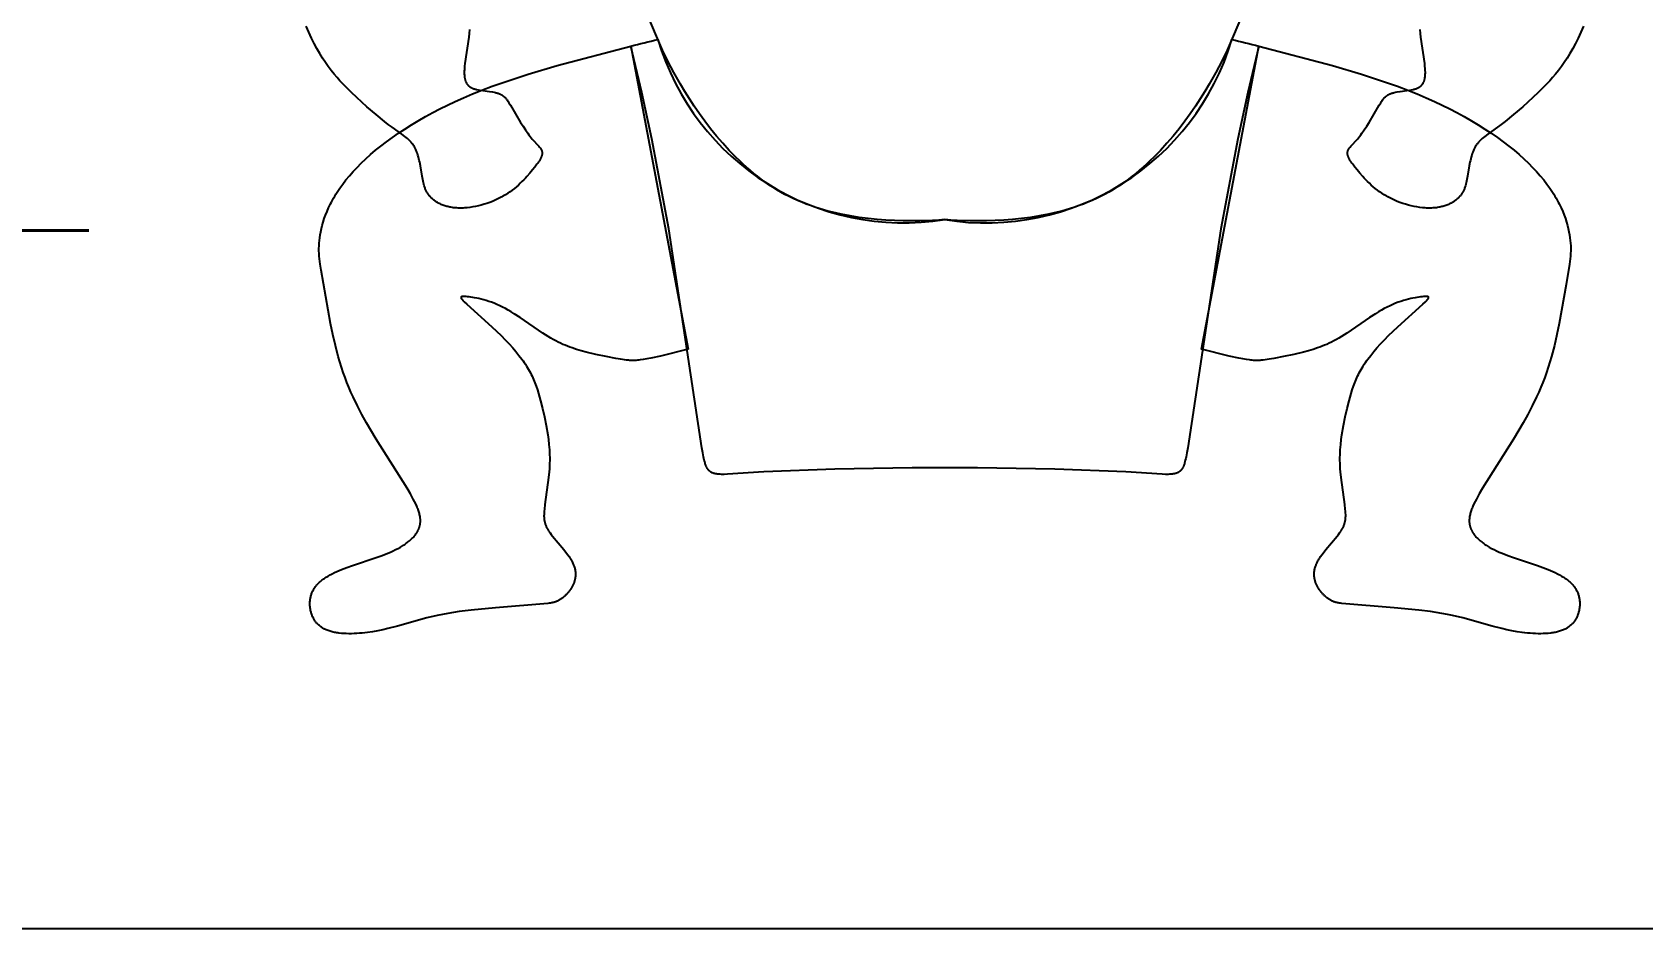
# Model space of a CAD drawing. Extents: x -38 to 99, y -101 to 35.
# Drawn here: x 6.95 to 12.68, y -101 to -97.81 of the extents above; entities that cross this region are included whole.
import ezdxf

# ---------------------------------------------------------------- set-up
doc = ezdxf.new("R2010")
doc.units = 0
doc.layers.add('DEFAULT', color=7, linetype='CONTINUOUS')
doc.layers.add('MASK', color=7, linetype='CONTINUOUS')
doc.styles.add('MTXPL_CONSOLAS', font='txt.shx', dxfattribs={"height": 0.2})

msp = doc.modelspace()

# ---------------------------------------------------------------- linework, layer by layer
at = {"layer": 'DEFAULT'}
msp.add_lwpolyline([(-33, -97), (-33, -100, -0.414214), (-34, -101), (-37, -101, -0.414214), (-38, -100), (-38, -62.5743, -0.414214), (-37, -61.5743), (15.7, -61.5743, -0.414214), (16.7, -62.5743), (16.7, -66, -0.414214), (15.7, -67), (11, -67, 0.414214), (10, -68), (10, -73, 0.414214), (11, -74), (15.7, -74, -0.414214), (16.7, -75), (16.7, -100, -0.414214), (15.7, -101), (-13, -101, -0.414214), (-14, -100), (-14, -97, 0.414214), (-15, -96), (-32, -96, 0.414214)], format="xyb", close=True, dxfattribs=at)
at = {"layer": 'MASK'}
for points in [[(11.322, -97.5904), (11.2028, -97.8691), (11.1838, -97.9083), (11.1628, -97.9486), (11.1394, -97.9903), (11.1239, -98.0163), (11.1074, -98.0427), (11.0899, -98.0693), (11.0714, -98.096), (11.052, -98.1227), (11.0316, -98.1492), (11.0104, -98.1755), (10.9882, -98.2013), (10.9652, -98.2265), (10.9414, -98.251), (10.9291, -98.2629), (10.9167, -98.2746), (10.904, -98.2861), (10.8912, -98.2973), (10.8781, -98.3082), (10.8649, -98.3188), (10.8514, -98.3291), (10.8378, -98.3391), (10.824, -98.3487), (10.81, -98.3579), (10.7958, -98.3668), (10.7814, -98.3753), (10.7668, -98.3833), (10.7521, -98.3909), (10.7372, -98.3982), (10.7222, -98.405), (10.7071, -98.4114), (10.6918, -98.4175), (10.6764, -98.4232), (10.6609, -98.4286), (10.6453, -98.4336), (10.6296, -98.4383), (10.6139, -98.4427), (10.5981, -98.4468), (10.5822, -98.4505), (10.5663, -98.454), (10.5345, -98.4601), (10.5026, -98.4651), (10.4708, -98.4691), (10.4391, -98.4722), (10.4077, -98.4745), (10.3766, -98.4761), (10.3459, -98.477), (10.2861, -98.4771), (10.2412, -98.4758), (10.2193, -98.4747), (10.1975, -98.4731), (10.1758, -98.4747), (10.1538, -98.4758), (10.1089, -98.4771), (10.0492, -98.477), (10.0185, -98.4761), (9.9874, -98.4745), (9.956, -98.4722), (9.9243, -98.4691), (9.8925, -98.4651), (9.8606, -98.4601), (9.8288, -98.454), (9.8129, -98.4505), (9.797, -98.4468), (9.7812, -98.4427), (9.7655, -98.4383), (9.7498, -98.4336), (9.7342, -98.4286), (9.7187, -98.4232), (9.7033, -98.4175), (9.688, -98.4114), (9.6728, -98.405), (9.6578, -98.3982), (9.6429, -98.3909), (9.6282, -98.3833), (9.6137, -98.3753), (9.5993, -98.3668), (9.5851, -98.3579), (9.5711, -98.3487), (9.5573, -98.3391), (9.5436, -98.3291), (9.5302, -98.3188), (9.5169, -98.3082), (9.5039, -98.2973), (9.491, -98.2861), (9.4784, -98.2746), (9.4659, -98.2629), (9.4537, -98.251), (9.4298, -98.2265), (9.4068, -98.2013), (9.3847, -98.1755), (9.3634, -98.1492), (9.3431, -98.1227), (9.3237, -98.096), (9.3052, -98.0693), (9.2877, -98.0427), (9.2712, -98.0163), (9.2556, -97.9903), (9.2322, -97.9486), (9.2112, -97.9083), (9.1923, -97.8691), (9.0731, -97.5904)], [(8.5045, -97.7962), (8.5032, -97.8095), (8.5018, -97.8227), (8.4884, -97.9165), (8.4873, -97.9261), (8.4866, -97.935), (8.4863, -97.9393), (8.4861, -97.9433), (8.486, -97.9472), (8.486, -97.951), (8.4861, -97.9545), (8.4863, -97.958), (8.4866, -97.9613), (8.4869, -97.9644), (8.4873, -97.9674), (8.4876, -97.9689), (8.4878, -97.9703), (8.4881, -97.9717), (8.4884, -97.973), (8.4888, -97.9743), (8.4891, -97.9756), (8.4895, -97.9769), (8.4899, -97.9781), (8.4903, -97.9793), (8.4908, -97.9805), (8.4912, -97.9816), (8.4917, -97.9827), (8.4922, -97.9838), (8.4927, -97.9849), (8.4933, -97.9859), (8.4938, -97.9869), (8.4944, -97.9879), (8.495, -97.9888), (8.4956, -97.9897), (8.4963, -97.9906), (8.4969, -97.9915), (8.4976, -97.9923), (8.4983, -97.9932), (8.4991, -97.994), (8.4998, -97.9947), (8.5006, -97.9955), (8.5013, -97.9962), (8.5022, -97.9969), (8.503, -97.9976), (8.5038, -97.9983), (8.5047, -97.9989), (8.5056, -97.9996), (8.5065, -98.0002), (8.5074, -98.0008), (8.5084, -98.0013), (8.5093, -98.0019), (8.5103, -98.0024), (8.5113, -98.003), (8.5123, -98.0035), (8.5134, -98.004), (8.5144, -98.0044), (8.5155, -98.0049), (8.5177, -98.0058), (8.52, -98.0066), (8.5224, -98.0074), (8.5249, -98.0081), (8.5274, -98.0088), (8.53, -98.0094), (8.5353, -98.0106), (8.5408, -98.0117), (8.5522, -98.0135), (8.5755, -98.0166), (8.5867, -98.0183), (8.5921, -98.0193), (8.5972, -98.0204), (8.5997, -98.021), (8.6021, -98.0216), (8.6044, -98.0223), (8.6067, -98.023), (8.6089, -98.0238), (8.611, -98.0246), (8.613, -98.0254), (8.614, -98.0259), (8.6149, -98.0264), (8.6159, -98.0268), (8.6168, -98.0273), (8.6177, -98.0278), (8.6186, -98.0283), (8.6195, -98.0288), (8.6204, -98.0294), (8.6212, -98.0299), (8.6221, -98.0305), (8.6229, -98.0311), (8.6237, -98.0317), (8.6245, -98.0323), (8.6253, -98.0329), (8.6261, -98.0335), (8.6269, -98.0342), (8.6284, -98.0355), (8.6299, -98.0369), (8.6313, -98.0384), (8.6327, -98.0399), (8.6341, -98.0415), (8.6355, -98.0431), (8.6368, -98.0448), (8.6382, -98.0466), (8.6395, -98.0485), (8.6422, -98.0524), (8.6449, -98.0565), (8.6505, -98.0658), (8.6867, -98.1272), (8.6951, -98.1405), (8.7036, -98.1535), (8.712, -98.1656), (8.7162, -98.1713), (8.7203, -98.1766), (8.7243, -98.1816), (8.7282, -98.1863), (8.7515, -98.2117), (8.754, -98.2147), (8.7552, -98.2161), (8.7563, -98.2176), (8.7573, -98.219), (8.7582, -98.2204), (8.7587, -98.2211), (8.7591, -98.2218), (8.7595, -98.2225), (8.7599, -98.2232), (8.7603, -98.2239), (8.7606, -98.2246), (8.7609, -98.2253), (8.7613, -98.226), (8.7615, -98.2267), (8.7618, -98.2274), (8.7621, -98.2282), (8.7623, -98.2289), (8.7625, -98.2296), (8.7627, -98.2303), (8.7628, -98.2311), (8.763, -98.2318), (8.7631, -98.2325), (8.7632, -98.2333), (8.7632, -98.234), (8.7633, -98.2348), (8.7633, -98.2356), (8.7633, -98.2363), (8.7633, -98.2371), (8.7632, -98.2379), (8.7631, -98.2387), (8.763, -98.2395), (8.7629, -98.2403), (8.7628, -98.2411), (8.7626, -98.2419), (8.7625, -98.2427), (8.7623, -98.2436), (8.762, -98.2444), (8.7618, -98.2453), (8.7615, -98.2461), (8.7613, -98.247), (8.761, -98.2479), (8.7603, -98.2496), (8.7595, -98.2515), (8.7587, -98.2533), (8.7578, -98.2552), (8.7568, -98.2571), (8.7557, -98.259), (8.7546, -98.261), (8.7534, -98.2631), (8.7507, -98.2672), (8.7477, -98.2716), (8.7445, -98.2761), (8.7372, -98.2857), (8.7288, -98.2961), (8.7195, -98.3074), (8.7091, -98.3192), (8.7035, -98.3253), (8.6977, -98.3314), (8.6915, -98.3376), (8.6852, -98.3438), (8.6785, -98.35), (8.6715, -98.3561), (8.6643, -98.3621), (8.6568, -98.368), (8.649, -98.3738), (8.6409, -98.3794), (8.6325, -98.3848), (8.6282, -98.3875), (8.6238, -98.39), (8.6193, -98.3925), (8.6148, -98.3949), (8.6055, -98.3996), (8.596, -98.4039), (8.5863, -98.408), (8.5764, -98.4118), (8.5664, -98.4153), (8.5563, -98.4185), (8.5462, -98.4214), (8.5361, -98.4239), (8.526, -98.4261), (8.516, -98.428), (8.5061, -98.4295), (8.4963, -98.4307), (8.4915, -98.4312), (8.4867, -98.4315), (8.482, -98.4318), (8.4773, -98.432), (8.4727, -98.432), (8.4682, -98.432), (8.4637, -98.4319), (8.4593, -98.4317), (8.455, -98.4314), (8.4508, -98.431), (8.4466, -98.4306), (8.4426, -98.43), (8.4385, -98.4293), (8.4346, -98.4286), (8.4308, -98.4278), (8.427, -98.4269), (8.4233, -98.426), (8.4197, -98.4249), (8.4161, -98.4238), (8.4127, -98.4226), (8.4093, -98.4214), (8.406, -98.42), (8.4028, -98.4187), (8.3996, -98.4172), (8.3966, -98.4157), (8.3936, -98.4141), (8.3907, -98.4125), (8.3879, -98.4108), (8.3851, -98.4091), (8.3825, -98.4073), (8.3799, -98.4054), (8.3775, -98.4036), (8.3751, -98.4016), (8.3728, -98.3996), (8.3706, -98.3976), (8.3684, -98.3956), (8.3664, -98.3935), (8.3645, -98.3913), (8.3626, -98.3891), (8.3608, -98.3869), (8.3591, -98.3847), (8.3575, -98.3824), (8.356, -98.3801), (8.3545, -98.3778), (8.3531, -98.3754), (8.3518, -98.373), (8.3505, -98.3706), (8.3493, -98.3681), (8.3482, -98.3656), (8.3471, -98.3631), (8.3461, -98.3605), (8.3451, -98.3579), (8.3442, -98.3553), (8.3434, -98.3527), (8.3418, -98.3473), (8.3403, -98.3418), (8.339, -98.3362), (8.3378, -98.3305), (8.3356, -98.3188), (8.3295, -98.2815), (8.3271, -98.2688), (8.3258, -98.2625), (8.3243, -98.2562), (8.3227, -98.2501), (8.321, -98.244), (8.3191, -98.238), (8.3181, -98.2351), (8.3171, -98.2322), (8.316, -98.2294), (8.3148, -98.2266), (8.3136, -98.2238), (8.3123, -98.2211), (8.311, -98.2184), (8.3096, -98.2158), (8.3082, -98.2133), (8.3067, -98.2108), (8.3051, -98.2083), (8.3035, -98.206), (8.3018, -98.2037), (8.3, -98.2014), (8.2982, -98.1992), (8.2963, -98.197), (8.2944, -98.1948), (8.2923, -98.1927), (8.2903, -98.1907), (8.2882, -98.1886), (8.286, -98.1866), (8.2837, -98.1846), (8.2791, -98.1807), (8.2743, -98.1768), (8.2639, -98.169), (8.2286, -98.1438), (8.2154, -98.134), (8.2017, -98.1233), (8.172, -98.0991), (8.1393, -98.0708), (8.1032, -98.0381), (8.0838, -98.02), (8.0637, -98.0003), (8.0535, -97.9897), (8.0432, -97.9786), (8.0328, -97.9669), (8.0224, -97.9545), (8.012, -97.9414), (8.0016, -97.9276), (7.9913, -97.913), (7.9811, -97.8975), (7.971, -97.8811), (7.961, -97.8638), (7.9512, -97.8455), (7.9417, -97.8261), (7.9323, -97.8056), (7.9232, -97.7841)], [(12.4719, -97.7841), (12.4628, -97.8056), (12.4534, -97.8261), (12.4438, -97.8455), (12.434, -97.8638), (12.4241, -97.8811), (12.414, -97.8975), (12.4037, -97.913), (12.3934, -97.9276), (12.3831, -97.9414), (12.3727, -97.9545), (12.3623, -97.9669), (12.3519, -97.9786), (12.3416, -97.9897), (12.3314, -98.0003), (12.3113, -98.02), (12.2919, -98.0381), (12.2558, -98.0708), (12.2231, -98.0991), (12.1934, -98.1233), (12.1796, -98.134), (12.1665, -98.1438), (12.1311, -98.169), (12.1208, -98.1768), (12.116, -98.1807), (12.1113, -98.1846), (12.1091, -98.1866), (12.1069, -98.1886), (12.1048, -98.1907), (12.1027, -98.1927), (12.1007, -98.1948), (12.0988, -98.197), (12.0969, -98.1992), (12.0951, -98.2014), (12.0933, -98.2037), (12.0916, -98.206), (12.09, -98.2083), (12.0884, -98.2108), (12.0869, -98.2133), (12.0854, -98.2158), (12.0841, -98.2184), (12.0827, -98.2211), (12.0815, -98.2238), (12.0803, -98.2266), (12.0791, -98.2294), (12.078, -98.2322), (12.0769, -98.2351), (12.0759, -98.238), (12.074, -98.244), (12.0723, -98.2501), (12.0707, -98.2562), (12.0693, -98.2625), (12.068, -98.2688), (12.0656, -98.2815), (12.0595, -98.3188), (12.0573, -98.3305), (12.0561, -98.3362), (12.0548, -98.3418), (12.0533, -98.3473), (12.0517, -98.3527), (12.0508, -98.3553), (12.0499, -98.3579), (12.049, -98.3605), (12.0479, -98.3631), (12.0469, -98.3656), (12.0457, -98.3681), (12.0445, -98.3706), (12.0433, -98.373), (12.042, -98.3754), (12.0406, -98.3778), (12.0391, -98.3801), (12.0376, -98.3824), (12.036, -98.3847), (12.0343, -98.3869), (12.0325, -98.3891), (12.0306, -98.3913), (12.0287, -98.3935), (12.0266, -98.3956), (12.0245, -98.3976), (12.0223, -98.3996), (12.02, -98.4016), (12.0176, -98.4036), (12.0151, -98.4054), (12.0126, -98.4073), (12.0099, -98.4091), (12.0072, -98.4108), (12.0044, -98.4125), (12.0015, -98.4141), (11.9985, -98.4157), (11.9955, -98.4172), (11.9923, -98.4187), (11.9891, -98.42), (11.9858, -98.4214), (11.9824, -98.4226), (11.9789, -98.4238), (11.9754, -98.4249), (11.9718, -98.426), (11.9681, -98.4269), (11.9643, -98.4278), (11.9604, -98.4286), (11.9565, -98.4293), (11.9525, -98.43), (11.9484, -98.4306), (11.9443, -98.431), (11.94, -98.4314), (11.9357, -98.4317), (11.9313, -98.4319), (11.9269, -98.432), (11.9224, -98.432), (11.9178, -98.432), (11.9131, -98.4318), (11.9084, -98.4315), (11.9036, -98.4312), (11.8988, -98.4307), (11.889, -98.4295), (11.8791, -98.428), (11.8691, -98.4261), (11.859, -98.4239), (11.8488, -98.4214), (11.8387, -98.4185), (11.8287, -98.4153), (11.8187, -98.4118), (11.8088, -98.408), (11.7991, -98.4039), (11.7896, -98.3996), (11.7803, -98.3949), (11.7758, -98.3925), (11.7713, -98.39), (11.7669, -98.3875), (11.7626, -98.3848), (11.7542, -98.3794), (11.7461, -98.3738), (11.7383, -98.368), (11.7307, -98.3621), (11.7235, -98.3561), (11.7166, -98.35), (11.7099, -98.3438), (11.7035, -98.3376), (11.6974, -98.3314), (11.6916, -98.3253), (11.686, -98.3192), (11.6756, -98.3074), (11.6663, -98.2961), (11.6579, -98.2857), (11.6506, -98.2761), (11.6473, -98.2716), (11.6444, -98.2672), (11.6417, -98.2631), (11.6405, -98.261), (11.6393, -98.259), (11.6383, -98.2571), (11.6373, -98.2552), (11.6364, -98.2533), (11.6355, -98.2515), (11.6348, -98.2496), (11.6341, -98.2479), (11.6338, -98.247), (11.6335, -98.2461), (11.6333, -98.2453), (11.633, -98.2444), (11.6328, -98.2436), (11.6326, -98.2427), (11.6324, -98.2419), (11.6323, -98.2411), (11.6321, -98.2403), (11.632, -98.2395), (11.6319, -98.2387), (11.6319, -98.2379), (11.6318, -98.2371), (11.6318, -98.2363), (11.6318, -98.2356), (11.6318, -98.2348), (11.6318, -98.234), (11.6319, -98.2333), (11.632, -98.2325), (11.6321, -98.2318), (11.6322, -98.2311), (11.6324, -98.2303), (11.6326, -98.2296), (11.6328, -98.2289), (11.633, -98.2282), (11.6333, -98.2274), (11.6335, -98.2267), (11.6338, -98.226), (11.6341, -98.2253), (11.6344, -98.2246), (11.6348, -98.2239), (11.6352, -98.2232), (11.6356, -98.2225), (11.636, -98.2218), (11.6364, -98.2211), (11.6368, -98.2204), (11.6378, -98.219), (11.6388, -98.2176), (11.6399, -98.2161), (11.6411, -98.2147), (11.6436, -98.2117), (11.6668, -98.1863), (11.6708, -98.1816), (11.6748, -98.1766), (11.6789, -98.1713), (11.683, -98.1656), (11.6915, -98.1535), (11.7, -98.1405), (11.7083, -98.1272), (11.7445, -98.0658), (11.7501, -98.0565), (11.7528, -98.0524), (11.7555, -98.0485), (11.7569, -98.0466), (11.7582, -98.0448), (11.7596, -98.0431), (11.761, -98.0415), (11.7623, -98.0399), (11.7638, -98.0384), (11.7652, -98.0369), (11.7667, -98.0355), (11.7682, -98.0342), (11.769, -98.0335), (11.7698, -98.0329), (11.7705, -98.0323), (11.7714, -98.0317), (11.7722, -98.0311), (11.773, -98.0305), (11.7738, -98.0299), (11.7747, -98.0294), (11.7756, -98.0288), (11.7764, -98.0283), (11.7773, -98.0278), (11.7783, -98.0273), (11.7792, -98.0268), (11.7801, -98.0264), (11.7811, -98.0259), (11.7821, -98.0254), (11.7841, -98.0246), (11.7862, -98.0238), (11.7884, -98.023), (11.7906, -98.0223), (11.793, -98.0216), (11.7954, -98.021), (11.7978, -98.0204), (11.803, -98.0193), (11.8084, -98.0183), (11.8196, -98.0166), (11.8429, -98.0135), (11.8543, -98.0117), (11.8598, -98.0106), (11.8651, -98.0094), (11.8677, -98.0088), (11.8702, -98.0081), (11.8726, -98.0074), (11.875, -98.0066), (11.8773, -98.0058), (11.8795, -98.0049), (11.8806, -98.0044), (11.8817, -98.004), (11.8827, -98.0035), (11.8838, -98.003), (11.8848, -98.0024), (11.8857, -98.0019), (11.8867, -98.0013), (11.8877, -98.0008), (11.8886, -98.0002), (11.8895, -97.9996), (11.8904, -97.9989), (11.8912, -97.9983), (11.8921, -97.9976), (11.8929, -97.9969), (11.8937, -97.9962), (11.8945, -97.9955), (11.8953, -97.9947), (11.896, -97.994), (11.8967, -97.9932), (11.8974, -97.9923), (11.8981, -97.9915), (11.8988, -97.9906), (11.8994, -97.9897), (11.9001, -97.9888), (11.9007, -97.9879), (11.9012, -97.9869), (11.9018, -97.9859), (11.9023, -97.9849), (11.9029, -97.9838), (11.9034, -97.9827), (11.9038, -97.9816), (11.9043, -97.9805), (11.9047, -97.9793), (11.9052, -97.9781), (11.9056, -97.9769), (11.9059, -97.9756), (11.9063, -97.9743), (11.9066, -97.973), (11.9069, -97.9717), (11.9072, -97.9703), (11.9075, -97.9689), (11.9077, -97.9674), (11.9082, -97.9644), (11.9085, -97.9613), (11.9088, -97.958), (11.9089, -97.9545), (11.909, -97.951), (11.909, -97.9472), (11.9089, -97.9433), (11.9088, -97.9393), (11.9085, -97.935), (11.9077, -97.9261), (11.9066, -97.9165), (11.8933, -97.8227), (11.8918, -97.8095), (11.8906, -97.7962)]]:
    msp.add_lwpolyline(points, dxfattribs=at)
for points in [[(9.2833, -98.9348), (9.1845, -98.9596), (9.1501, -98.967), (9.1358, -98.9697), (9.1232, -98.9718), (9.1122, -98.9732), (9.1071, -98.9738), (9.1023, -98.9742), (9.0978, -98.9746), (9.0935, -98.9748), (9.0894, -98.9749), (9.0855, -98.9749), (9.0817, -98.9748), (9.0781, -98.9747), (9.0745, -98.9745), (9.071, -98.9742), (9.0641, -98.9735), (9.0571, -98.9726), (9.0419, -98.9704), (9.0256, -98.9677), (8.9909, -98.9613), (8.9549, -98.9536), (8.9196, -98.945), (8.9026, -98.9405), (8.8861, -98.9357), (8.8698, -98.9304), (8.8616, -98.9275), (8.8535, -98.9244), (8.8453, -98.921), (8.8371, -98.9175), (8.8288, -98.9137), (8.8203, -98.9096), (8.8117, -98.9052), (8.803, -98.9004), (8.7941, -98.8954), (8.785, -98.8899), (8.7661, -98.8778), (8.6846, -98.8222), (8.6637, -98.8086), (8.6532, -98.8022), (8.6428, -98.796), (8.6324, -98.7902), (8.6222, -98.7848), (8.612, -98.7799), (8.602, -98.7754), (8.5921, -98.7713), (8.5825, -98.7676), (8.573, -98.7643), (8.5639, -98.7614), (8.555, -98.7588), (8.5464, -98.7565), (8.5382, -98.7546), (8.5303, -98.7529), (8.5229, -98.7514), (8.5159, -98.7502), (8.5094, -98.7492), (8.5033, -98.7485), (8.4978, -98.7479), (8.4928, -98.7474), (8.4884, -98.7471), (8.4865, -98.747), (8.4846, -98.747), (8.483, -98.747), (8.4822, -98.747), (8.4814, -98.747), (8.4807, -98.7471), (8.4801, -98.7471), (8.4794, -98.7472), (8.4788, -98.7473), (8.4785, -98.7473), (8.4783, -98.7474), (8.478, -98.7474), (8.4777, -98.7475), (8.4775, -98.7476), (8.4773, -98.7476), (8.477, -98.7477), (8.4768, -98.7478), (8.4766, -98.7478), (8.4764, -98.7479), (8.4763, -98.748), (8.4762, -98.748), (8.4761, -98.7481), (8.476, -98.7481), (8.4759, -98.7481), (8.4758, -98.7482), (8.4758, -98.7482), (8.4757, -98.7483), (8.4756, -98.7483), (8.4755, -98.7484), (8.4755, -98.7484), (8.4754, -98.7485), (8.4753, -98.7486), (8.4753, -98.7486), (8.4752, -98.7487), (8.4751, -98.7487), (8.4751, -98.7488), (8.475, -98.7488), (8.475, -98.7489), (8.4749, -98.749), (8.4749, -98.749), (8.4748, -98.7491), (8.4748, -98.7492), (8.4747, -98.7492), (8.4747, -98.7493), (8.4746, -98.7494), (8.4746, -98.7494), (8.4746, -98.7495), (8.4745, -98.7496), (8.4745, -98.7496), (8.4745, -98.7497), (8.4745, -98.7498), (8.4744, -98.7499), (8.4744, -98.7499), (8.4744, -98.75), (8.4744, -98.7501), (8.4744, -98.7502), (8.4744, -98.7503), (8.4744, -98.7504), (8.4744, -98.7504), (8.4744, -98.7505), (8.4744, -98.7506), (8.4744, -98.7507), (8.4744, -98.7508), (8.4744, -98.7509), (8.4744, -98.751), (8.4744, -98.7511), (8.4744, -98.7512), (8.4744, -98.7513), (8.4744, -98.7514), (8.4745, -98.7515), (8.4745, -98.7516), (8.4745, -98.7517), (8.4745, -98.7518), (8.4746, -98.752), (8.4747, -98.7522), (8.4748, -98.7524), (8.4749, -98.7526), (8.475, -98.7529), (8.4751, -98.7531), (8.4752, -98.7533), (8.4753, -98.7536), (8.4755, -98.7538), (8.4756, -98.7541), (8.4758, -98.7543), (8.4761, -98.7549), (8.4765, -98.7554), (8.4769, -98.756), (8.4774, -98.7566), (8.4779, -98.7573), (8.4784, -98.7579), (8.4796, -98.7593), (8.481, -98.7608), (8.4825, -98.7624), (8.486, -98.7659), (8.4948, -98.7743), (8.5842, -98.8548), (8.6169, -98.8859), (8.6318, -98.901), (8.6456, -98.9155), (8.6584, -98.9297), (8.6701, -98.9434), (8.6808, -98.9568), (8.6906, -98.9698), (8.6951, -98.9762), (8.6995, -98.9825), (8.7036, -98.9887), (8.7075, -98.9949), (8.7112, -99.0011), (8.7148, -99.0071), (8.7181, -99.0132), (8.7213, -99.0192), (8.7243, -99.0251), (8.7272, -99.0311), (8.7299, -99.0371), (8.7325, -99.043), (8.7374, -99.055), (8.7419, -99.0671), (8.7462, -99.0795), (8.7502, -99.0921), (8.7578, -99.1184), (8.7649, -99.1463), (8.7716, -99.1758), (8.7778, -99.207), (8.7833, -99.2399), (8.7856, -99.257), (8.7876, -99.2747), (8.7891, -99.2929), (8.7896, -99.3022), (8.7899, -99.3116), (8.7901, -99.3212), (8.7901, -99.3309), (8.79, -99.3407), (8.7896, -99.3508), (8.789, -99.3609), (8.7882, -99.3712), (8.7861, -99.3919), (8.773, -99.4887), (8.7712, -99.5044), (8.7705, -99.5115), (8.7701, -99.5182), (8.7699, -99.5245), (8.7698, -99.5275), (8.7698, -99.5305), (8.7699, -99.5333), (8.7701, -99.5361), (8.7703, -99.5388), (8.7705, -99.5414), (8.7709, -99.544), (8.7713, -99.5465), (8.7717, -99.549), (8.7723, -99.5515), (8.7729, -99.5539), (8.7735, -99.5563), (8.7743, -99.5586), (8.7751, -99.561), (8.776, -99.5633), (8.777, -99.5656), (8.7781, -99.568), (8.7792, -99.5703), (8.7804, -99.5726), (8.7818, -99.575), (8.7832, -99.5774), (8.7847, -99.5798), (8.7862, -99.5822), (8.7879, -99.5847), (8.7915, -99.5897), (8.7955, -99.595), (8.7999, -99.6005), (8.8404, -99.6488), (8.8503, -99.6615), (8.855, -99.6677), (8.8594, -99.674), (8.8634, -99.6802), (8.8653, -99.6832), (8.867, -99.6862), (8.8687, -99.6892), (8.8703, -99.6922), (8.8717, -99.6952), (8.8731, -99.6981), (8.8743, -99.701), (8.8755, -99.7039), (8.8765, -99.7067), (8.8775, -99.7095), (8.8784, -99.7123), (8.8791, -99.7151), (8.8798, -99.7179), (8.8804, -99.7206), (8.8809, -99.7233), (8.8813, -99.726), (8.8816, -99.7286), (8.8818, -99.7313), (8.882, -99.7339), (8.882, -99.7365), (8.882, -99.7391), (8.8819, -99.7416), (8.8817, -99.7442), (8.8814, -99.7467), (8.8811, -99.7492), (8.8807, -99.7517), (8.8802, -99.7542), (8.8797, -99.7566), (8.879, -99.759), (8.8783, -99.7614), (8.8776, -99.7638), (8.8768, -99.7662), (8.8759, -99.7686), (8.8749, -99.7709), (8.8739, -99.7733), (8.8728, -99.7756), (8.8717, -99.7779), (8.8705, -99.7801), (8.8693, -99.7824), (8.868, -99.7846), (8.8666, -99.7868), (8.8653, -99.789), (8.8638, -99.7912), (8.8624, -99.7933), (8.8608, -99.7954), (8.8593, -99.7974), (8.8577, -99.7995), (8.8561, -99.8014), (8.8544, -99.8034), (8.8528, -99.8053), (8.8511, -99.8072), (8.8493, -99.809), (8.8476, -99.8108), (8.8458, -99.8125), (8.844, -99.8142), (8.8422, -99.8159), (8.8404, -99.8175), (8.8385, -99.819), (8.8367, -99.8205), (8.8348, -99.822), (8.833, -99.8233), (8.8311, -99.8247), (8.8293, -99.8259), (8.8274, -99.8271), (8.8256, -99.8283), (8.8237, -99.8294), (8.8219, -99.8304), (8.82, -99.8313), (8.8182, -99.8322), (8.8163, -99.833), (8.8145, -99.8338), (8.8126, -99.8345), (8.8108, -99.8352), (8.8089, -99.8358), (8.8069, -99.8364), (8.805, -99.837), (8.803, -99.8375), (8.801, -99.8379), (8.799, -99.8384), (8.7969, -99.8387), (8.7926, -99.8394), (8.7881, -99.84), (8.7833, -99.8406), (8.5966, -99.8563), (8.5099, -99.8646), (8.4677, -99.8698), (8.4472, -99.8727), (8.4272, -99.876), (8.4078, -99.8796), (8.3889, -99.8835), (8.3525, -99.8922), (8.2482, -99.9212), (8.2133, -99.9303), (8.1956, -99.9344), (8.1777, -99.9382), (8.1595, -99.9415), (8.1409, -99.9442), (8.1315, -99.9454), (8.1221, -99.9464), (8.1126, -99.9472), (8.1031, -99.9478), (8.0937, -99.9483), (8.0843, -99.9485), (8.075, -99.9485), (8.0658, -99.9483), (8.0569, -99.9479), (8.0481, -99.9473), (8.0395, -99.9463), (8.0353, -99.9458), (8.0312, -99.9452), (8.0271, -99.9445), (8.0231, -99.9437), (8.0192, -99.9429), (8.0154, -99.942), (8.0117, -99.941), (8.0081, -99.94), (8.0045, -99.9389), (8.0011, -99.9377), (7.9978, -99.9364), (7.9945, -99.9351), (7.9914, -99.9336), (7.9884, -99.9322), (7.9854, -99.9306), (7.9826, -99.929), (7.9799, -99.9273), (7.9772, -99.9255), (7.9747, -99.9237), (7.9722, -99.9218), (7.9699, -99.9199), (7.9676, -99.9179), (7.9654, -99.9158), (7.9633, -99.9137), (7.9613, -99.9116), (7.9594, -99.9094), (7.9576, -99.9071), (7.9558, -99.9048), (7.9542, -99.9025), (7.9526, -99.9001), (7.9511, -99.8976), (7.9496, -99.8952), (7.9483, -99.8927), (7.947, -99.8901), (7.9458, -99.8876), (7.9447, -99.885), (7.9436, -99.8823), (7.9426, -99.8797), (7.9417, -99.877), (7.9409, -99.8742), (7.9401, -99.8715), (7.9394, -99.8687), (7.9387, -99.866), (7.9382, -99.8632), (7.9377, -99.8604), (7.9372, -99.8575), (7.9368, -99.8547), (7.9365, -99.8518), (7.9363, -99.849), (7.9362, -99.8461), (7.9361, -99.8432), (7.9361, -99.8404), (7.9361, -99.8375), (7.9363, -99.8346), (7.9365, -99.8317), (7.9368, -99.8289), (7.9372, -99.826), (7.9377, -99.8231), (7.9382, -99.8203), (7.9388, -99.8174), (7.9396, -99.8146), (7.9404, -99.8118), (7.9413, -99.8089), (7.9422, -99.8061), (7.9433, -99.8034), (7.9445, -99.8006), (7.9457, -99.7979), (7.9471, -99.7952), (7.9485, -99.7925), (7.95, -99.7898), (7.9516, -99.7872), (7.9534, -99.7846), (7.9552, -99.782), (7.9571, -99.7795), (7.9591, -99.777), (7.9613, -99.7745), (7.9635, -99.772), (7.9658, -99.7696), (7.9682, -99.7673), (7.9707, -99.7649), (7.9733, -99.7626), (7.976, -99.7603), (7.9788, -99.7581), (7.9817, -99.7558), (7.9847, -99.7536), (7.9877, -99.7515), (7.9909, -99.7493), (7.9942, -99.7472), (8.0009, -99.743), (8.0081, -99.7389), (8.0155, -99.735), (8.0234, -99.731), (8.0315, -99.7272), (8.04, -99.7234), (8.0488, -99.7197), (8.0674, -99.7125), (8.0872, -99.7054), (8.1719, -99.6772), (8.1929, -99.6697), (8.2131, -99.6618), (8.2228, -99.6577), (8.2322, -99.6534), (8.2412, -99.649), (8.2499, -99.6445), (8.2582, -99.6399), (8.2662, -99.6351), (8.27, -99.6327), (8.2737, -99.6302), (8.2773, -99.6277), (8.2808, -99.6252), (8.2842, -99.6227), (8.2874, -99.6201), (8.2906, -99.6175), (8.2937, -99.6148), (8.2966, -99.6122), (8.2994, -99.6095), (8.3021, -99.6068), (8.3047, -99.604), (8.3072, -99.6013), (8.3096, -99.5985), (8.3118, -99.5957), (8.3139, -99.5928), (8.3159, -99.59), (8.3168, -99.5886), (8.3177, -99.5871), (8.3186, -99.5857), (8.3194, -99.5842), (8.3203, -99.5827), (8.321, -99.5813), (8.3218, -99.5798), (8.3225, -99.5783), (8.3232, -99.5769), (8.3238, -99.5754), (8.3244, -99.5739), (8.325, -99.5724), (8.3256, -99.5709), (8.3261, -99.5694), (8.3265, -99.5679), (8.327, -99.5664), (8.3274, -99.5648), (8.3278, -99.5633), (8.3281, -99.5618), (8.3284, -99.5602), (8.3287, -99.5587), (8.3289, -99.5571), (8.3291, -99.5556), (8.3293, -99.554), (8.3294, -99.5524), (8.3295, -99.5508), (8.3296, -99.5493), (8.3296, -99.5477), (8.3297, -99.546), (8.3296, -99.5444), (8.3296, -99.5428), (8.3295, -99.5412), (8.3294, -99.5395), (8.3292, -99.5379), (8.329, -99.5362), (8.3288, -99.5345), (8.3283, -99.5311), (8.3277, -99.5277), (8.3269, -99.5242), (8.326, -99.5206), (8.325, -99.517), (8.3239, -99.5134), (8.3226, -99.5096), (8.3213, -99.5059), (8.3198, -99.502), (8.3183, -99.4981), (8.3166, -99.4941), (8.3129, -99.4859), (8.3087, -99.4774), (8.3042, -99.4686), (8.2939, -99.4499), (8.2821, -99.4297), (8.1724, -99.2549), (8.1382, -99.1974), (8.1215, -99.1673), (8.1052, -99.1362), (8.0896, -99.104), (8.0821, -99.0874), (8.0749, -99.0704), (8.0678, -99.0531), (8.0611, -99.0355), (8.0546, -99.0174), (8.0484, -98.9989), (8.0425, -98.98), (8.0369, -98.9607), (8.0267, -98.9215), (8.0175, -98.882), (8.0094, -98.8429), (7.976, -98.6533), (7.9727, -98.632), (7.9713, -98.622), (7.9702, -98.6124), (7.9693, -98.603), (7.9687, -98.5939), (7.9683, -98.5848), (7.9683, -98.5757), (7.9685, -98.5665), (7.969, -98.5572), (7.9699, -98.5476), (7.9711, -98.5377), (7.9727, -98.5273), (7.9747, -98.5165), (7.9771, -98.5053), (7.98, -98.4937), (7.9834, -98.4818), (7.9873, -98.4695), (7.9918, -98.4569), (7.997, -98.4439), (8.0027, -98.4307), (8.0059, -98.424), (8.0092, -98.4173), (8.0127, -98.4104), (8.0164, -98.4035), (8.0203, -98.3966), (8.0243, -98.3896), (8.0286, -98.3825), (8.0331, -98.3754), (8.0377, -98.3682), (8.0426, -98.361), (8.0531, -98.3465), (8.0644, -98.3318), (8.0767, -98.3169), (8.09, -98.302), (8.1041, -98.2869), (8.1192, -98.2718), (8.1353, -98.2566), (8.1523, -98.2414), (8.1702, -98.2262), (8.1891, -98.2109), (8.2089, -98.1957), (8.2297, -98.1805), (8.2514, -98.1654), (8.274, -98.1504), (8.2976, -98.1355), (8.3221, -98.1207), (8.3475, -98.106), (8.3739, -98.0916), (8.3993, -98.0782), (8.4259, -98.065), (8.4538, -98.0518), (8.4834, -98.0386), (8.515, -98.0253), (8.5489, -98.0118), (8.5854, -97.9981), (8.6248, -97.9842), (8.7134, -97.9551), (8.8171, -97.9242), (9.0793, -97.8546)], [(11.3158, -97.8546), (11.5779, -97.9242), (11.6816, -97.9551), (11.7702, -97.9842), (11.8096, -97.9981), (11.8461, -98.0118), (11.88, -98.0253), (11.9117, -98.0386), (11.9413, -98.0518), (11.9692, -98.065), (11.9957, -98.0782), (12.0212, -98.0916), (12.0475, -98.106), (12.073, -98.1207), (12.0975, -98.1355), (12.1211, -98.1504), (12.1437, -98.1654), (12.1654, -98.1805), (12.1861, -98.1957), (12.206, -98.2109), (12.2248, -98.2262), (12.2428, -98.2414), (12.2598, -98.2566), (12.2758, -98.2718), (12.2909, -98.2869), (12.3051, -98.302), (12.3183, -98.3169), (12.3306, -98.3318), (12.342, -98.3465), (12.3524, -98.361), (12.3573, -98.3682), (12.362, -98.3754), (12.3665, -98.3825), (12.3707, -98.3896), (12.3748, -98.3966), (12.3787, -98.4035), (12.3824, -98.4104), (12.3859, -98.4173), (12.3892, -98.424), (12.3923, -98.4307), (12.3981, -98.4439), (12.4032, -98.4569), (12.4077, -98.4695), (12.4117, -98.4818), (12.4151, -98.4937), (12.4179, -98.5053), (12.4204, -98.5165), (12.4223, -98.5273), (12.4239, -98.5377), (12.4251, -98.5476), (12.426, -98.5572), (12.4266, -98.5665), (12.4268, -98.5757), (12.4267, -98.5848), (12.4264, -98.5939), (12.4258, -98.603), (12.4249, -98.6124), (12.4238, -98.622), (12.4224, -98.632), (12.4104, -98.7041), (12.3857, -98.8429), (12.3775, -98.882), (12.3684, -98.9215), (12.3581, -98.9607), (12.3526, -98.98), (12.3467, -98.9989), (12.3405, -99.0174), (12.334, -99.0355), (12.3272, -99.0531), (12.3202, -99.0704), (12.3129, -99.0874), (12.3054, -99.104), (12.2898, -99.1362), (12.2736, -99.1673), (12.2569, -99.1974), (12.2226, -99.2549), (12.113, -99.4297), (12.1012, -99.4499), (12.0909, -99.4686), (12.0863, -99.4774), (12.0822, -99.4859), (12.0785, -99.4941), (12.0768, -99.4981), (12.0752, -99.502), (12.0738, -99.5059), (12.0724, -99.5096), (12.0712, -99.5134), (12.0701, -99.517), (12.0691, -99.5206), (12.0682, -99.5242), (12.0674, -99.5277), (12.0668, -99.5311), (12.0662, -99.5345), (12.066, -99.5362), (12.0658, -99.5379), (12.0657, -99.5395), (12.0656, -99.5412), (12.0655, -99.5428), (12.0654, -99.5444), (12.0654, -99.546), (12.0654, -99.5477), (12.0655, -99.5493), (12.0655, -99.5508), (12.0656, -99.5524), (12.0658, -99.554), (12.0659, -99.5556), (12.0661, -99.5571), (12.0664, -99.5587), (12.0667, -99.5602), (12.067, -99.5618), (12.0673, -99.5633), (12.0677, -99.5648), (12.0681, -99.5664), (12.0685, -99.5679), (12.069, -99.5694), (12.0695, -99.5709), (12.07, -99.5724), (12.0706, -99.5739), (12.0712, -99.5754), (12.0719, -99.5769), (12.0726, -99.5783), (12.0733, -99.5798), (12.074, -99.5813), (12.0748, -99.5827), (12.0756, -99.5842), (12.0765, -99.5857), (12.0773, -99.5871), (12.0782, -99.5886), (12.0792, -99.59), (12.0812, -99.5928), (12.0833, -99.5957), (12.0855, -99.5985), (12.0879, -99.6013), (12.0903, -99.604), (12.0929, -99.6068), (12.0956, -99.6095), (12.0985, -99.6122), (12.1014, -99.6148), (12.1045, -99.6175), (12.1076, -99.6201), (12.1109, -99.6227), (12.1143, -99.6252), (12.1178, -99.6277), (12.1214, -99.6302), (12.1251, -99.6327), (12.1289, -99.6351), (12.1368, -99.6399), (12.1451, -99.6445), (12.1538, -99.649), (12.1629, -99.6534), (12.1723, -99.6577), (12.182, -99.6618), (12.2022, -99.6697), (12.2231, -99.6772), (12.3079, -99.7054), (12.3277, -99.7125), (12.3462, -99.7197), (12.3551, -99.7234), (12.3635, -99.7272), (12.3717, -99.731), (12.3795, -99.735), (12.387, -99.7389), (12.3941, -99.743), (12.4009, -99.7472), (12.4042, -99.7493), (12.4073, -99.7515), (12.4104, -99.7536), (12.4134, -99.7558), (12.4163, -99.7581), (12.4191, -99.7603), (12.4218, -99.7626), (12.4244, -99.7649), (12.4269, -99.7673), (12.4293, -99.7696), (12.4316, -99.772), (12.4338, -99.7745), (12.4359, -99.777), (12.438, -99.7795), (12.4399, -99.782), (12.4417, -99.7846), (12.4434, -99.7872), (12.445, -99.7898), (12.4466, -99.7925), (12.448, -99.7952), (12.4493, -99.7979), (12.4506, -99.8006), (12.4518, -99.8034), (12.4528, -99.8061), (12.4538, -99.8089), (12.4547, -99.8118), (12.4555, -99.8146), (12.4562, -99.8174), (12.4569, -99.8203), (12.4574, -99.8231), (12.4579, -99.826), (12.4583, -99.8289), (12.4586, -99.8317), (12.4588, -99.8346), (12.4589, -99.8375), (12.459, -99.8404), (12.459, -99.8432), (12.4589, -99.8461), (12.4588, -99.849), (12.4585, -99.8518), (12.4582, -99.8547), (12.4579, -99.8575), (12.4574, -99.8604), (12.4569, -99.8632), (12.4563, -99.866), (12.4557, -99.8687), (12.455, -99.8715), (12.4542, -99.8742), (12.4533, -99.877), (12.4524, -99.8797), (12.4514, -99.8823), (12.4504, -99.885), (12.4493, -99.8876), (12.4481, -99.8901), (12.4468, -99.8927), (12.4454, -99.8952), (12.444, -99.8976), (12.4425, -99.9001), (12.4409, -99.9025), (12.4392, -99.9048), (12.4375, -99.9071), (12.4357, -99.9094), (12.4337, -99.9116), (12.4317, -99.9137), (12.4296, -99.9158), (12.4275, -99.9179), (12.4252, -99.9199), (12.4228, -99.9218), (12.4204, -99.9237), (12.4178, -99.9255), (12.4152, -99.9273), (12.4124, -99.929), (12.4096, -99.9306), (12.4067, -99.9322), (12.4037, -99.9336), (12.4005, -99.9351), (12.3973, -99.9364), (12.394, -99.9377), (12.3905, -99.9389), (12.387, -99.94), (12.3834, -99.941), (12.3796, -99.942), (12.3758, -99.9429), (12.3719, -99.9437), (12.368, -99.9445), (12.3639, -99.9452), (12.3598, -99.9458), (12.3556, -99.9463), (12.347, -99.9473), (12.3382, -99.9479), (12.3292, -99.9483), (12.3201, -99.9485), (12.3108, -99.9485), (12.3014, -99.9483), (12.2919, -99.9478), (12.2825, -99.9472), (12.273, -99.9464), (12.2635, -99.9454), (12.2541, -99.9442), (12.2356, -99.9415), (12.2174, -99.9382), (12.1995, -99.9344), (12.1817, -99.9303), (12.1469, -99.9212), (12.0426, -99.8922), (12.0062, -99.8835), (11.9873, -99.8796), (11.9679, -99.876), (11.9479, -99.8727), (11.9274, -99.8698), (11.8852, -99.8646), (11.7985, -99.8563), (11.6117, -99.8406), (11.607, -99.84), (11.6025, -99.8394), (11.5982, -99.8387), (11.5961, -99.8384), (11.594, -99.8379), (11.592, -99.8375), (11.5901, -99.837), (11.5881, -99.8364), (11.5862, -99.8358), (11.5843, -99.8352), (11.5824, -99.8345), (11.5806, -99.8338), (11.5787, -99.833), (11.5769, -99.8322), (11.575, -99.8313), (11.5732, -99.8304), (11.5714, -99.8294), (11.5695, -99.8283), (11.5677, -99.8271), (11.5658, -99.8259), (11.5639, -99.8247), (11.5621, -99.8233), (11.5602, -99.822), (11.5584, -99.8205), (11.5565, -99.819), (11.5547, -99.8175), (11.5529, -99.8159), (11.5511, -99.8142), (11.5493, -99.8125), (11.5475, -99.8108), (11.5457, -99.809), (11.544, -99.8072), (11.5423, -99.8053), (11.5406, -99.8034), (11.539, -99.8014), (11.5374, -99.7995), (11.5358, -99.7974), (11.5342, -99.7954), (11.5327, -99.7933), (11.5312, -99.7912), (11.5298, -99.789), (11.5284, -99.7868), (11.5271, -99.7846), (11.5258, -99.7824), (11.5246, -99.7801), (11.5234, -99.7779), (11.5222, -99.7756), (11.5212, -99.7733), (11.5201, -99.7709), (11.5192, -99.7686), (11.5183, -99.7662), (11.5175, -99.7638), (11.5167, -99.7614), (11.516, -99.759), (11.5154, -99.7566), (11.5148, -99.7542), (11.5144, -99.7517), (11.514, -99.7492), (11.5136, -99.7467), (11.5134, -99.7442), (11.5132, -99.7416), (11.5131, -99.7391), (11.5131, -99.7365), (11.5131, -99.7339), (11.5133, -99.7313), (11.5135, -99.7286), (11.5138, -99.726), (11.5142, -99.7233), (11.5147, -99.7206), (11.5153, -99.7179), (11.5159, -99.7151), (11.5167, -99.7123), (11.5176, -99.7095), (11.5185, -99.7067), (11.5196, -99.7039), (11.5207, -99.701), (11.522, -99.6981), (11.5233, -99.6952), (11.5248, -99.6922), (11.5264, -99.6892), (11.528, -99.6862), (11.5298, -99.6832), (11.5317, -99.6802), (11.5357, -99.674), (11.5401, -99.6677), (11.5447, -99.6615), (11.5546, -99.6488), (11.5952, -99.6005), (11.5995, -99.595), (11.6035, -99.5897), (11.6072, -99.5847), (11.6088, -99.5822), (11.6104, -99.5798), (11.6119, -99.5774), (11.6133, -99.575), (11.6146, -99.5726), (11.6158, -99.5703), (11.617, -99.568), (11.6181, -99.5656), (11.619, -99.5633), (11.6199, -99.561), (11.6208, -99.5586), (11.6215, -99.5563), (11.6222, -99.5539), (11.6228, -99.5515), (11.6233, -99.549), (11.6238, -99.5465), (11.6242, -99.544), (11.6245, -99.5414), (11.6248, -99.5388), (11.625, -99.5361), (11.6251, -99.5333), (11.6252, -99.5305), (11.6252, -99.5275), (11.6252, -99.5245), (11.625, -99.5182), (11.6245, -99.5115), (11.6239, -99.5044), (11.6221, -99.4887), (11.6089, -99.3919), (11.6069, -99.3712), (11.6061, -99.3609), (11.6055, -99.3508), (11.6051, -99.3407), (11.6049, -99.3309), (11.6049, -99.3212), (11.6051, -99.3116), (11.6055, -99.3022), (11.606, -99.2929), (11.6075, -99.2747), (11.6094, -99.257), (11.6118, -99.2399), (11.6173, -99.207), (11.6235, -99.1758), (11.6301, -99.1463), (11.6373, -99.1184), (11.6449, -99.0921), (11.6489, -99.0795), (11.6531, -99.0671), (11.6576, -99.055), (11.6625, -99.043), (11.6651, -99.0371), (11.6679, -99.0311), (11.6708, -99.0251), (11.6738, -99.0192), (11.677, -99.0132), (11.6803, -99.0071), (11.6838, -99.0011), (11.6876, -98.9949), (11.6915, -98.9887), (11.6956, -98.9825), (11.6999, -98.9762), (11.7045, -98.9698), (11.7143, -98.9568), (11.725, -98.9434), (11.7367, -98.9297), (11.7494, -98.9155), (11.7632, -98.901), (11.7782, -98.8859), (11.8109, -98.8548), (11.9003, -98.7743), (11.9091, -98.7659), (11.9126, -98.7624), (11.9141, -98.7608), (11.9154, -98.7593), (11.9166, -98.7579), (11.9172, -98.7573), (11.9177, -98.7566), (11.9181, -98.756), (11.9186, -98.7554), (11.919, -98.7549), (11.9193, -98.7543), (11.9195, -98.7541), (11.9196, -98.7538), (11.9197, -98.7536), (11.9199, -98.7533), (11.92, -98.7531), (11.9201, -98.7529), (11.9202, -98.7526), (11.9203, -98.7524), (11.9204, -98.7522), (11.9205, -98.752), (11.9205, -98.7518), (11.9206, -98.7517), (11.9206, -98.7516), (11.9206, -98.7515), (11.9206, -98.7514), (11.9206, -98.7513), (11.9207, -98.7512), (11.9207, -98.7511), (11.9207, -98.751), (11.9207, -98.7509), (11.9207, -98.7508), (11.9207, -98.7507), (11.9207, -98.7506), (11.9207, -98.7505), (11.9207, -98.7504), (11.9207, -98.7504), (11.9207, -98.7503), (11.9207, -98.7502), (11.9207, -98.7501), (11.9207, -98.75), (11.9206, -98.7499), (11.9206, -98.7499), (11.9206, -98.7498), (11.9206, -98.7497), (11.9206, -98.7496), (11.9205, -98.7496), (11.9205, -98.7495), (11.9205, -98.7494), (11.9204, -98.7494), (11.9204, -98.7493), (11.9203, -98.7492), (11.9203, -98.7492), (11.9203, -98.7491), (11.9202, -98.749), (11.9202, -98.749), (11.9201, -98.7489), (11.9201, -98.7488), (11.92, -98.7488), (11.9199, -98.7487), (11.9199, -98.7487), (11.9198, -98.7486), (11.9197, -98.7486), (11.9197, -98.7485), (11.9196, -98.7484), (11.9195, -98.7484), (11.9195, -98.7483), (11.9194, -98.7483), (11.9193, -98.7482), (11.9192, -98.7482), (11.9191, -98.7481), (11.919, -98.7481), (11.919, -98.7481), (11.9189, -98.748), (11.9188, -98.748), (11.9187, -98.7479), (11.9185, -98.7478), (11.9183, -98.7478), (11.918, -98.7477), (11.9178, -98.7476), (11.9176, -98.7476), (11.9173, -98.7475), (11.9171, -98.7474), (11.9168, -98.7474), (11.9165, -98.7473), (11.9162, -98.7473), (11.9156, -98.7472), (11.915, -98.7471), (11.9143, -98.7471), (11.9136, -98.747), (11.9129, -98.747), (11.9121, -98.747), (11.9104, -98.747), (11.9086, -98.747), (11.9066, -98.7471), (11.9022, -98.7474), (11.8973, -98.7479), (11.8918, -98.7485), (11.8857, -98.7492), (11.8792, -98.7502), (11.8722, -98.7514), (11.8647, -98.7529), (11.8569, -98.7546), (11.8487, -98.7565), (11.8401, -98.7588), (11.8312, -98.7614), (11.822, -98.7643), (11.8126, -98.7676), (11.8029, -98.7713), (11.7931, -98.7754), (11.7831, -98.7799), (11.7729, -98.7848), (11.7626, -98.7902), (11.7523, -98.796), (11.7419, -98.8022), (11.7314, -98.8086), (11.7104, -98.8222), (11.629, -98.8778), (11.6101, -98.8899), (11.601, -98.8954), (11.5921, -98.9004), (11.5833, -98.9052), (11.5748, -98.9096), (11.5663, -98.9137), (11.558, -98.9175), (11.5497, -98.921), (11.5416, -98.9244), (11.5334, -98.9275), (11.5253, -98.9304), (11.509, -98.9357), (11.4925, -98.9405), (11.4755, -98.945), (11.4401, -98.9536), (11.4042, -98.9613), (11.3695, -98.9677), (11.3532, -98.9704), (11.338, -98.9726), (11.331, -98.9735), (11.3241, -98.9742), (11.3206, -98.9745), (11.317, -98.9747), (11.3133, -98.9748), (11.3096, -98.9749), (11.3057, -98.9749), (11.3016, -98.9748), (11.2973, -98.9746), (11.2927, -98.9742), (11.288, -98.9738), (11.2829, -98.9732), (11.2718, -98.9718), (11.2593, -98.9697), (11.245, -98.967), (11.2106, -98.9596), (11.1117, -98.9348)]]:
    msp.add_lwpolyline(points, close=True, dxfattribs=at)
msp.add_lwpolyline([(10.1975, -98.4731, 0.37675), (11.22, -97.8311, -0.001856), (11.3158, -97.8546), (11.2766, -98.0199), (11.2409, -98.1854), (11.1801, -98.506), (11.0625, -99.2866), (11.0597, -99.3038), (11.0569, -99.3184), (11.0555, -99.3248), (11.0541, -99.3307), (11.0527, -99.3361), (11.0513, -99.341), (11.0506, -99.3433), (11.0499, -99.3455), (11.0492, -99.3475), (11.0484, -99.3495), (11.0477, -99.3514), (11.0469, -99.3532), (11.0461, -99.3549), (11.0453, -99.3565), (11.0445, -99.358), (11.0436, -99.3595), (11.0428, -99.3608), (11.0419, -99.3621), (11.0414, -99.3628), (11.041, -99.3634), (11.0405, -99.364), (11.0401, -99.3646), (11.0396, -99.3652), (11.0391, -99.3657), (11.0386, -99.3663), (11.0381, -99.3668), (11.0376, -99.3673), (11.0371, -99.3679), (11.0366, -99.3684), (11.0361, -99.3688), (11.0356, -99.3693), (11.035, -99.3698), (11.0345, -99.3702), (11.0339, -99.3707), (11.0334, -99.3711), (11.0328, -99.3715), (11.0322, -99.3719), (11.0316, -99.3723), (11.031, -99.3727), (11.0304, -99.3731), (11.0298, -99.3735), (11.0292, -99.3738), (11.0285, -99.3742), (11.0279, -99.3745), (11.0272, -99.3749), (11.0266, -99.3752), (11.0259, -99.3755), (11.0252, -99.3758), (11.0238, -99.3763), (11.0223, -99.3769), (11.0208, -99.3774), (11.0192, -99.3778), (11.0176, -99.3782), (11.0159, -99.3786), (11.0142, -99.379), (11.0124, -99.3793), (11.0105, -99.3795), (11.0086, -99.3798), (11.0066, -99.38), (11.0025, -99.3804), (10.9981, -99.3806), (10.9933, -99.3807), (10.9883, -99.3807), (10.983, -99.3807), (10.9713, -99.3803), (10.8427, -99.3717), (10.5896, -99.3617), (10.3137, -99.357), (10.1975, -99.3573), (10.0814, -99.357), (9.8055, -99.3617), (9.5523, -99.3717), (9.4238, -99.3803), (9.4121, -99.3807), (9.4068, -99.3807), (9.4017, -99.3807), (9.397, -99.3806), (9.3926, -99.3804), (9.3884, -99.38), (9.3864, -99.3798), (9.3845, -99.3795), (9.3827, -99.3793), (9.3809, -99.379), (9.3791, -99.3786), (9.3775, -99.3782), (9.3758, -99.3778), (9.3743, -99.3774), (9.3728, -99.3769), (9.3713, -99.3763), (9.3699, -99.3758), (9.3692, -99.3755), (9.3685, -99.3752), (9.3678, -99.3749), (9.3672, -99.3745), (9.3665, -99.3742), (9.3659, -99.3738), (9.3653, -99.3735), (9.3646, -99.3731), (9.364, -99.3727), (9.3634, -99.3723), (9.3628, -99.3719), (9.3623, -99.3715), (9.3617, -99.3711), (9.3611, -99.3707), (9.3606, -99.3702), (9.36, -99.3698), (9.3595, -99.3693), (9.359, -99.3688), (9.3585, -99.3684), (9.3579, -99.3679), (9.3574, -99.3673), (9.3569, -99.3668), (9.3564, -99.3663), (9.356, -99.3657), (9.3555, -99.3652), (9.355, -99.3646), (9.3545, -99.364), (9.3541, -99.3634), (9.3536, -99.3628), (9.3532, -99.3621), (9.3523, -99.3608), (9.3514, -99.3595), (9.3506, -99.358), (9.3498, -99.3565), (9.349, -99.3549), (9.3482, -99.3532), (9.3474, -99.3514), (9.3466, -99.3495), (9.3459, -99.3475), (9.3452, -99.3455), (9.3444, -99.3433), (9.3437, -99.341), (9.3423, -99.3361), (9.3409, -99.3307), (9.3396, -99.3248), (9.3382, -99.3184), (9.3354, -99.3038), (9.3325, -99.2866), (9.215, -98.506), (9.1541, -98.1854), (9.1185, -98.0199), (9.0793, -97.8546, -0.001856), (9.1751, -97.8311, 0.37675)], format="xyb", close=True, dxfattribs=at)

# ---------------------------------------------------------------- texts
at = {"layer": 'MASK', "extrusion": (0, 0, -1), "style": 'MTXPL_CONSOLAS'}
msp.add_text('SUMOBOT', height=2.56152, rotation=180, dxfattribs=at).set_placement((8.8788, -95.9508))

doc.saveas('drawing.dxf')
